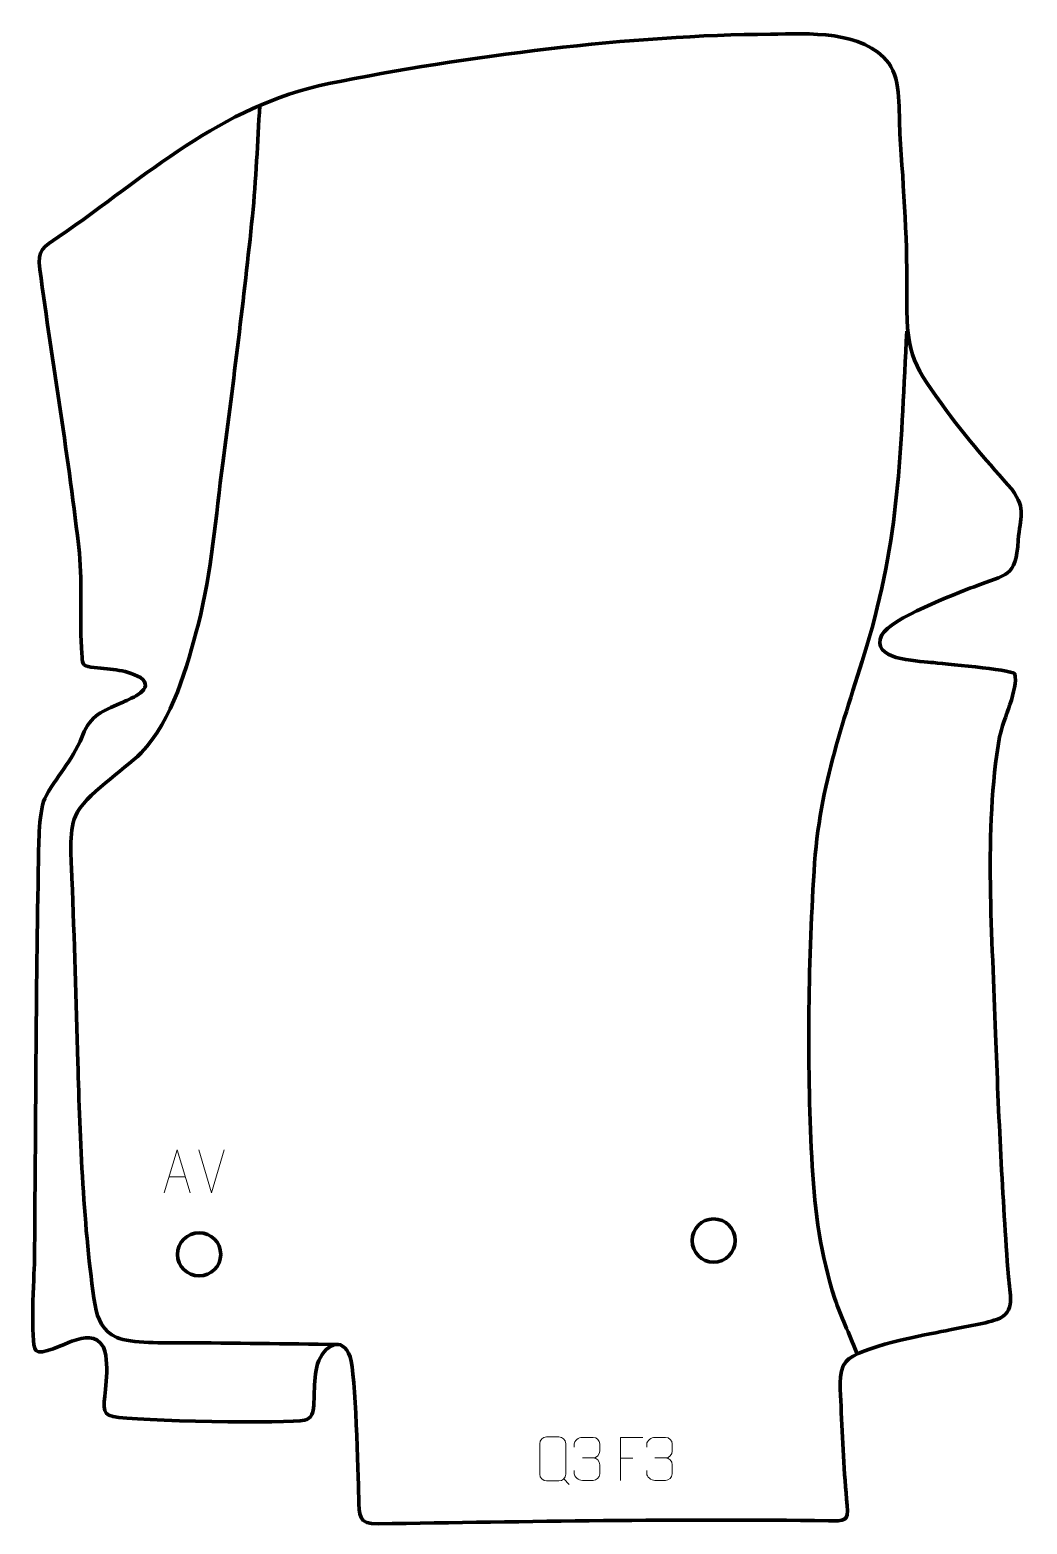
# Model space of a CAD drawing. Header units: millimetres. Extents: x -496 to 81, y -61 to 803.
import ezdxf

# ---------------------------------------------------------------- set-up
doc = ezdxf.new("R2010")
doc.units = ezdxf.units.MM
doc.header["$MEASUREMENT"] = 0
doc.layers.add('layer 1', color=7, linetype='Continuous')
doc.layers.add('layer 2', color=7, linetype='Continuous')

msp = doc.modelspace()

# ---------------------------------------------------------------- linework, layer by layer
at = {"layer": 'layer 1', "color": 142, "lineweight": 200}
for centre in [(-100.0541, 102.8018), (-397.9748, 94.7978)]:
    msp.add_ellipse(centre, major_axis=(0, 12.5), ratio=1, dxfattribs=at)
at = {"layer": 'layer 1', "color": 142, "lineweight": 158}
for points, knots in [([(-317.6555, 42.6607), (-347.8236, 43.1229), (-377.7577, 43.4627), (-407.9297, 43.6386), (-407.9297, 43.6386), (-417.3964, 43.6938), (-437.6058, 43.1696), (-445.6578, 46.7503), (-445.6578, 46.7503), (-453.7911, 50.3671), (-456.7419, 57.1433), (-458.2346, 65.4385), (-458.2346, 65.4385), (-464.9659, 108.9321), (-466.9783, 161.9477), (-468.1938, 205.9036), (-468.1938, 205.9036), (-469.1764, 241.4368), (-470.2149, 276.9623), (-471.6177, 312.482), (-471.6177, 312.482), (-472.0131, 322.4488), (-473.521, 339.5903), (-469.5865, 348.4401), (-469.5865, 348.4401), (-464.0075, 360.9885), (-441.9529, 374.6212), (-431.5571, 384.9758), (-431.5571, 384.9758), (-413.1263, 404.2041), (-405.0825, 434.5606), (-398.4225, 459.7598), (-398.4225, 459.7598), (-390.6514, 489.2342), (-388.2869, 522.3632), (-384.2987, 552.7178), (-384.2987, 552.7178), (-378.0416, 600.2875), (-372.0092, 647.8557), (-367.0974, 695.5869), (-367.0974, 695.5869), (-364.964, 716.5026), (-364.1176, 738.5312), (-362.8633, 759.607)], [0, 0, 0, 0, 0.08333333, 0.08333333, 0.08333333, 0.08333333, 0.16666667, 0.16666667, 0.16666667, 0.16666667, 0.25, 0.25, 0.25, 0.25, 0.33333333, 0.33333333, 0.33333333, 0.33333333, 0.41666667, 0.41666667, 0.41666667, 0.41666667, 0.5, 0.5, 0.5, 0.5, 0.58333333, 0.58333333, 0.58333333, 0.58333333, 0.66666667, 0.66666667, 0.66666667, 0.66666667, 0.75, 0.75, 0.75, 0.75, 0.83333333, 0.83333333, 0.83333333, 0.83333333, 1, 1, 1, 1]), ([(11.8618, 629.0594), (8.145, 564.4297), (8.3971, 515.0756), (-10.0033, 451.5153), (-10.0033, 451.5153), (-24.5147, 402.3777), (-38.6071, 369.1073), (-41.9373, 316.401), (-41.9373, 316.401), (-45.3118, 261.1032), (-46.1053, 201.1293), (-42.9614, 145.8385), (-42.9614, 145.8385), (-41.4401, 119.0834), (-38.0212, 94.7286), (-29.86, 69.1043), (-29.86, 69.1043), (-26.1651, 58.7829), (-21.5906, 48.7337), (-17.481, 38.5639), (-17.481, 38.5639), (-17.481, 38.5639), (-16.919, 37.1636), (-16.919, 37.1636)], [0, 0, 0, 0, 0.14285714, 0.14285714, 0.14285714, 0.14285714, 0.28571429, 0.28571429, 0.28571429, 0.28571429, 0.42857143, 0.42857143, 0.42857143, 0.42857143, 0.57142857, 0.57142857, 0.57142857, 0.57142857, 0.71428571, 0.71428571, 0.71428571, 0.71428571, 1, 1, 1, 1])]:
    msp.add_open_spline(points, degree=3, knots=knots, dxfattribs=at)
at = {"layer": 'layer 1', "color": 250, "lineweight": 9}
for points, knots in [([(-418.1247, 130.3781), (-418.1247, 130.3781), (-410.7537, 155.3316), (-410.7537, 155.3316), (-410.7537, 155.3316), (-410.7537, 155.3316), (-403.1838, 130.3781), (-403.1838, 130.3781)], [0, 0, 0, 0, 0.33333333, 0.33333333, 0.33333333, 0.33333333, 1, 1, 1, 1]), ([(-196.7861, -10.8607), (-194.4183, -10.8607), (-192.0503, -10.8607), (-189.6823, -10.8607), (-189.6823, -10.8607), (-187.7005, -10.8245), (-185.6732, -12.343), (-185.6461, -14.8246), (-185.6461, -14.8246), (-185.6464, -20.6752), (-185.6464, -26.5261), (-185.6461, -32.3775), (-185.6461, -32.3775), (-185.7883, -34.7428), (-187.4958, -36.2491), (-189.6823, -36.2601), (-189.6823, -36.2601), (-192.0563, -36.2596), (-194.4301, -36.2596), (-196.8036, -36.2601), (-196.8036, -36.2601), (-198.7635, -36.3673), (-200.7713, -34.4488), (-200.7598, -32.3951), (-200.7598, -32.3951), (-200.7595, -26.5211), (-200.7595, -20.6473), (-200.7598, -14.7739), (-200.7598, -14.7739), (-200.7555, -12.5973), (-198.9773, -10.847), (-196.7861, -10.8607)], [0, 0, 0, 0, 0.11111111, 0.11111111, 0.11111111, 0.11111111, 0.22222222, 0.22222222, 0.22222222, 0.22222222, 0.33333333, 0.33333333, 0.33333333, 0.33333333, 0.44444444, 0.44444444, 0.44444444, 0.44444444, 0.55555556, 0.55555556, 0.55555556, 0.55555556, 0.66666667, 0.66666667, 0.66666667, 0.66666667, 0.77777778, 0.77777778, 0.77777778, 0.77777778, 1, 1, 1, 1]), ([(-180.7719, -16.775), (-180.7719, -16.775), (-180.7719, -14.9178), (-180.7719, -14.9178), (-180.7719, -14.9178), (-180.7862, -13.1759), (-178.1217, -11.0578), (-176.0626, -11.0805), (-176.0626, -11.0805), (-173.9985, -11.0805), (-171.9345, -11.0805), (-169.8708, -11.0805), (-169.8708, -11.0805), (-167.6763, -11.0717), (-166.078, -12.9185), (-166.0336, -14.8306), (-166.0336, -14.8306), (-166.034, -16.2657), (-166.034, -17.7008), (-166.0336, -19.1363), (-166.0336, -19.1363), (-166.0822, -20.7898), (-167.6848, -23.0198), (-169.8831, -23.0098), (-169.8831, -23.0098), (-167.6794, -23.021), (-166.0714, -24.8242), (-166.0174, -26.8837), (-166.0174, -26.8837), (-166.0178, -28.6684), (-166.0178, -30.4531), (-166.0174, -32.2382), (-166.0174, -32.2382), (-166.0073, -34.2996), (-168.0622, -36.0627), (-169.8831, -36.0546), (-169.8831, -36.0546), (-171.9484, -36.0543), (-174.0136, -36.0543), (-176.0792, -36.0546), (-176.0792, -36.0546), (-178.2478, -36.0431), (-180.7788, -33.6429), (-180.7974, -32.1811), (-180.7974, -32.1811), (-180.7974, -32.1811), (-180.7974, -30.2725), (-180.7974, -30.2725)], [0, 0, 0, 0, 0.07692308, 0.07692308, 0.07692308, 0.07692308, 0.15384615, 0.15384615, 0.15384615, 0.15384615, 0.23076923, 0.23076923, 0.23076923, 0.23076923, 0.30769231, 0.30769231, 0.30769231, 0.30769231, 0.38461538, 0.38461538, 0.38461538, 0.38461538, 0.46153846, 0.46153846, 0.46153846, 0.46153846, 0.53846154, 0.53846154, 0.53846154, 0.53846154, 0.61538462, 0.61538462, 0.61538462, 0.61538462, 0.69230769, 0.69230769, 0.69230769, 0.69230769, 0.76923077, 0.76923077, 0.76923077, 0.76923077, 0.84615385, 0.84615385, 0.84615385, 0.84615385, 1, 1, 1, 1]), ([(-141.1087, -11.1473), (-141.1087, -11.1473), (-153.9827, -11.1473), (-153.9827, -11.1473), (-153.9827, -11.1473), (-153.9827, -11.1473), (-153.9827, -36.1009), (-153.9827, -36.1009)], [0, 0, 0, 0, 0.33333333, 0.33333333, 0.33333333, 0.33333333, 1, 1, 1, 1]), ([(-138.7719, -16.775), (-138.7719, -16.775), (-138.7719, -14.9178), (-138.7719, -14.9178), (-138.7719, -14.9178), (-138.7862, -13.1759), (-136.1217, -11.0578), (-134.0626, -11.0805), (-134.0626, -11.0805), (-131.9985, -11.0805), (-129.9345, -11.0805), (-127.8708, -11.0805), (-127.8708, -11.0805), (-125.6763, -11.0717), (-124.078, -12.9185), (-124.0336, -14.8306), (-124.0336, -14.8306), (-124.034, -16.2657), (-124.034, -17.7008), (-124.0336, -19.1363), (-124.0336, -19.1363), (-124.0822, -20.7898), (-125.6848, -23.0198), (-127.8831, -23.0098), (-127.8831, -23.0098), (-125.6794, -23.021), (-124.0714, -24.8242), (-124.0174, -26.8837), (-124.0174, -26.8837), (-124.0178, -28.6684), (-124.0178, -30.4531), (-124.0174, -32.2382), (-124.0174, -32.2382), (-124.0073, -34.2996), (-126.0622, -36.0627), (-127.8831, -36.0546), (-127.8831, -36.0546), (-129.9484, -36.0543), (-132.0136, -36.0543), (-134.0792, -36.0546), (-134.0792, -36.0546), (-136.2478, -36.0431), (-138.7788, -33.6429), (-138.7974, -32.1811), (-138.7974, -32.1811), (-138.7974, -32.1811), (-138.7974, -30.2725), (-138.7974, -30.2725)], [0, 0, 0, 0, 0.07692308, 0.07692308, 0.07692308, 0.07692308, 0.15384615, 0.15384615, 0.15384615, 0.15384615, 0.23076923, 0.23076923, 0.23076923, 0.23076923, 0.30769231, 0.30769231, 0.30769231, 0.30769231, 0.38461538, 0.38461538, 0.38461538, 0.38461538, 0.46153846, 0.46153846, 0.46153846, 0.46153846, 0.53846154, 0.53846154, 0.53846154, 0.53846154, 0.61538462, 0.61538462, 0.61538462, 0.61538462, 0.69230769, 0.69230769, 0.69230769, 0.69230769, 0.76923077, 0.76923077, 0.76923077, 0.76923077, 0.84615385, 0.84615385, 0.84615385, 0.84615385, 1, 1, 1, 1])]:
    msp.add_open_spline(points, degree=3, knots=knots, dxfattribs=at)
for points in [[(-390.7652, 130.3708), (-390.7652, 130.3708), (-398.087, 155.3244), (-398.087, 155.3244)], [(-383.4433, 155.3244), (-383.4433, 155.3244), (-390.7651, 130.3708), (-390.7651, 130.3708)], [(-415.4021, 139.6275), (-415.4021, 139.6275), (-405.9064, 139.6275), (-405.9064, 139.6275)], [(-176.0622, -23.0202), (-176.0622, -23.0202), (-169.8658, -23.0202), (-169.8658, -23.0202)], [(-153.9827, -23.027), (-153.9827, -23.027), (-146.8146, -23.027), (-146.8146, -23.027)], [(-134.0622, -23.0202), (-134.0622, -23.0202), (-127.8658, -23.0202), (-127.8658, -23.0202)], [(-186.856, -35.1621), (-186.856, -35.1621), (-183.6458, -38.369), (-183.6458, -38.369)]]:
    msp.add_open_spline(points, degree=3, dxfattribs=at)
at = {"layer": 'layer 2', "color": 242, "lineweight": 158}
msp.add_open_spline([(-479.3027, 683.6237), (-427.5377, 719.2665), (-386.7318, 758.8719), (-322.8461, 772.318), (-322.8461, 772.318), (-244.3757, 788.0647), (-147.1651, 800.5809), (-67.0678, 800.8109), (-67.0678, 800.8109), (-45.4519, 801.2279), (-13.5091, 803.3746), (1.3664, 784.1368), (1.3664, 784.1368), (8.7212, 773.713), (7.01, 756.0688), (7.8056, 743.3185), (7.8056, 743.3185), (9.937, 710.5721), (12.3422, 679.6587), (11.8064, 646.7149), (11.8064, 646.7149), (11.5668, 613.8905), (16.3131, 608.7926), (35.0128, 582.7266), (35.0128, 582.7266), (46.8507, 566.5253), (59.4263, 552.5598), (72.5758, 537.5293), (72.5758, 537.5293), (81.4727, 525.018), (77.1771, 522.0199), (76.3312, 508.0291), (76.3312, 508.0291), (74.7968, 485.9564), (70.0355, 488.8995), (50.7646, 481.1694), (50.7646, 481.1694), (39.6602, 476.7383), (2.3099, 462.7641), (-2.6158, 453.288), (-2.6158, 453.288), (-10.0758, 438.9362), (17.6523, 438.2394), (25.6378, 437.3722), (25.6378, 437.3722), (32.5745, 436.651), (71.4133, 433.3364), (74.3211, 430.7468), (74.3211, 430.7468), (76.5096, 421.8871), (67.6152, 404.5439), (65.495, 394.2028), (65.495, 394.2028), (56.1191, 340.6528), (61.4793, 277.0621), (63.2171, 222.3872), (63.2171, 222.3872), (64.8674, 175.5712), (67.2035, 128.5647), (70.6273, 81.8452), (70.6273, 81.8452), (71.5103, 72.3581), (75.2155, 61.1343), (63.9393, 57.1398), (63.9393, 57.1398), (56.4812, 54.4979), (42.7373, 52.4605), (34.3132, 50.6469), (34.3132, 50.6469), (22.1049, 48.0504), (-16.1483, 41.4341), (-23.3957, 32.7372), (-23.3957, 32.7372), (-28.3617, 26.7779), (-26.5476, 14.5261), (-26.2729, 6.9571), (-26.2729, 6.9571), (-25.5396, -12.4825), (-24.6069, -31.1124), (-22.6937, -50.493), (-22.6937, -50.493), (-21.7666, -59.8857), (-24.3928, -59.4918), (-33.5659, -59.363), (-33.5659, -59.363), (-119.7789, -58.1522), (-207.9127, -59.7856), (-294.2585, -61.1051), (-294.2585, -61.1051), (-306, -61.2845), (-305.2258, -56.4213), (-305.5104, -45.9673), (-305.5104, -45.9673), (-305.9922, -31.4227), (-307.1768, 25.3039), (-310.5928, 35.5392), (-310.5928, 35.5392), (-314.8528, 48.303), (-326.0345, 42.0552), (-329.3552, 31.4759), (-329.3552, 31.4759), (-332.2932, 22.1156), (-330.471, 7.1452), (-332.6755, 2.0887), (-332.6755, 2.0887), (-333.4721, 0.2615), (-335.0328, -0.7151), (-336.9501, -1.2035), (-336.9501, -1.2035), (-344.8878, -3.2258), (-435.3942, -1.7498), (-447.7474, 0.8977), (-447.7474, 0.8977), (-455.4282, 2.5441), (-452.7638, 7.8259), (-451.7783, 21.4101), (-451.7783, 21.4101), (-451.2994, 28.0125), (-451.0315, 34.8693), (-453.3501, 41.1589), (-453.3501, 41.1589), (-457.7773, 48.424), (-464.4505, 46.9983), (-471.605, 44.5789), (-471.605, 44.5789), (-475.6919, 43.1968), (-489.56, 36.0302), (-492.6066, 39.1852), (-492.6066, 39.1852), (-495.9732, 44.1412), (-493.4258, 81.8555), (-493.3307, 91.2263), (-493.3307, 91.2263), (-492.5548, 168.4798), (-492.4941, 245.8503), (-490.9977, 323.0816), (-490.9977, 323.0816), (-490.8222, 332.2436), (-490.9323, 352.6774), (-486.5932, 360.1859), (-486.5932, 360.1859), (-478.5453, 374.1122), (-470.7724, 381.1973), (-464.4949, 397.3046), (-464.4949, 397.3046), (-459.5399, 407.8152), (-452.005, 409.9283), (-442.0386, 414.4079), (-442.0386, 414.4079), (-437.4283, 416.4801), (-423.0562, 421.9741), (-431.8441, 428.5447), (-431.8441, 428.5447), (-441.6102, 433.8013), (-450.2267, 433.2133), (-460.6159, 434.5959), (-460.6159, 434.5959), (-465.7637, 435.2809), (-465.4973, 437.2078), (-465.8951, 442.4686), (-465.8951, 442.4686), (-467.337, 461.5369), (-465.5552, 481.9), (-467.3151, 500.6043), (-467.3151, 500.6043), (-473.3001, 555.0654), (-482.8972, 610.1969), (-490.1551, 664.7478), (-490.1551, 664.7478), (-491.7128, 676.4856), (-488.437, 677.505), (-479.3027, 683.6237)], degree=3, knots=[0, 0, 0, 0, 0.02272727, 0.02272727, 0.02272727, 0.02272727, 0.04545455, 0.04545455, 0.04545455, 0.04545455, 0.06818182, 0.06818182, 0.06818182, 0.06818182, 0.09090909, 0.09090909, 0.09090909, 0.09090909, 0.11363636, 0.11363636, 0.11363636, 0.11363636, 0.13636364, 0.13636364, 0.13636364, 0.13636364, 0.15909091, 0.15909091, 0.15909091, 0.15909091, 0.18181818, 0.18181818, 0.18181818, 0.18181818, 0.20454545, 0.20454545, 0.20454545, 0.20454545, 0.22727273, 0.22727273, 0.22727273, 0.22727273, 0.25, 0.25, 0.25, 0.25, 0.27272727, 0.27272727, 0.27272727, 0.27272727, 0.29545455, 0.29545455, 0.29545455, 0.29545455, 0.31818182, 0.31818182, 0.31818182, 0.31818182, 0.34090909, 0.34090909, 0.34090909, 0.34090909, 0.36363636, 0.36363636, 0.36363636, 0.36363636, 0.38636364, 0.38636364, 0.38636364, 0.38636364, 0.40909091, 0.40909091, 0.40909091, 0.40909091, 0.43181818, 0.43181818, 0.43181818, 0.43181818, 0.45454545, 0.45454545, 0.45454545, 0.45454545, 0.47727273, 0.47727273, 0.47727273, 0.47727273, 0.5, 0.5, 0.5, 0.5, 0.52272727, 0.52272727, 0.52272727, 0.52272727, 0.54545455, 0.54545455, 0.54545455, 0.54545455, 0.56818182, 0.56818182, 0.56818182, 0.56818182, 0.59090909, 0.59090909, 0.59090909, 0.59090909, 0.61363636, 0.61363636, 0.61363636, 0.61363636, 0.63636364, 0.63636364, 0.63636364, 0.63636364, 0.65909091, 0.65909091, 0.65909091, 0.65909091, 0.68181818, 0.68181818, 0.68181818, 0.68181818, 0.70454545, 0.70454545, 0.70454545, 0.70454545, 0.72727273, 0.72727273, 0.72727273, 0.72727273, 0.75, 0.75, 0.75, 0.75, 0.77272727, 0.77272727, 0.77272727, 0.77272727, 0.79545455, 0.79545455, 0.79545455, 0.79545455, 0.81818182, 0.81818182, 0.81818182, 0.81818182, 0.84090909, 0.84090909, 0.84090909, 0.84090909, 0.86363636, 0.86363636, 0.86363636, 0.86363636, 0.88636364, 0.88636364, 0.88636364, 0.88636364, 0.90909091, 0.90909091, 0.90909091, 0.90909091, 0.93181818, 0.93181818, 0.93181818, 0.93181818, 0.95454545, 0.95454545, 0.95454545, 0.95454545, 1, 1, 1, 1], dxfattribs=at)

doc.saveas('drawing.dxf')
